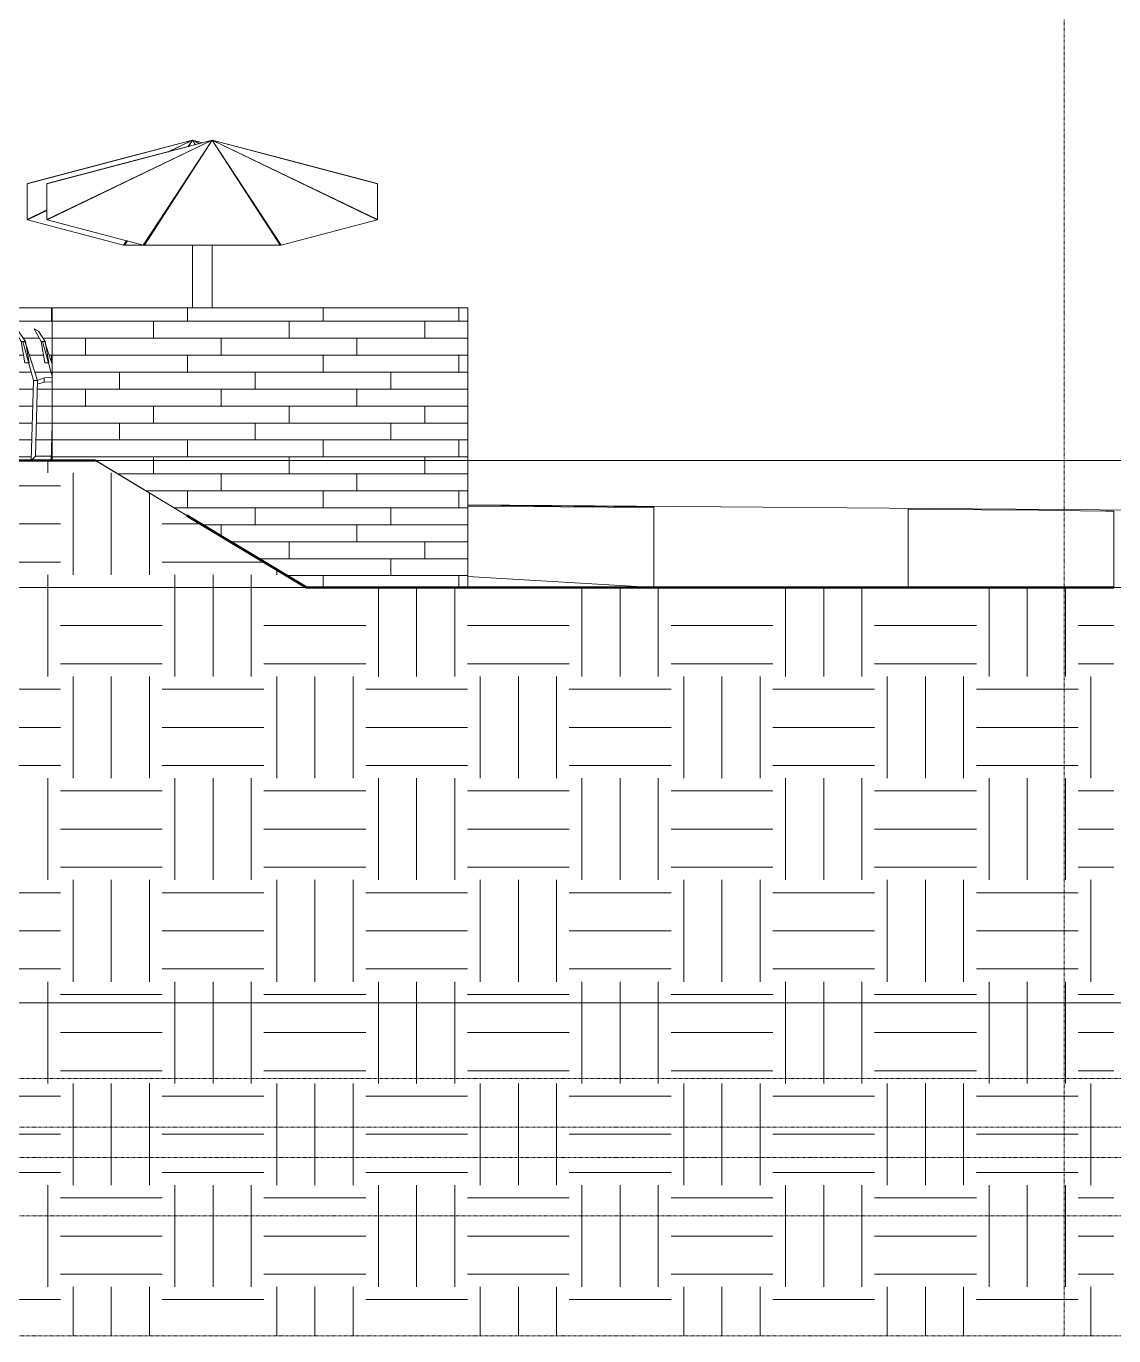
# Model space of a CAD drawing. Header units: inches. Extents: x -4179 to 1631, y -360 to 585.
# Drawn here: x 1144 to 1400.4, y -206.5 to 102.4 of the extents above; entities that cross this region are included whole.
import ezdxf

# ---------------------------------------------------------------- set-up
doc = ezdxf.new("R2010")
doc.units = ezdxf.units.IN
doc.header["$MEASUREMENT"] = 0
doc.linetypes.add('Aligning Line 1_8_', pattern=[0.25, 0.125, -0.125])
doc.linetypes.add('Grid Line 1_2_', pattern=[0.875, 0.5, -0.125, 0.125, -0.125])
for name, color, linetype, lineweight in [('0-5', 10, 'Continuous', 5), ('A-FLOR-LEVL-1', 51, 'Grid Line 1_2_', 9), ('A-WALL', 113, 'Continuous', 13), ('A-WALL-PATT-1', 251, 'Continuous', 9), ('C-TOPO', 7, 'Continuous', 9), ('C-TOPO-1', 250, 'Continuous', 50), ('G-ANNO-SYMB', 111, 'Aligning Line 1_8_', 9), ('G-ANNO-SYMB-1', 254, 'Aligning Line 1_8_', 9), ('G-ANNO-SYMB-2', 147, 'Aligning Line 1_8_', 9), ('G-IMPT', 8, 'Continuous', 9), ('L-SITE', 91, 'Continuous', 9)]:
    doc.layers.add(name, color=color, linetype=linetype, lineweight=lineweight)
pattern_1 = [(0, (0, 0), (24, 24), [24, -24]), (0, (0, 9), (24, 24), [24, -24]), (0, (0, 18), (24, 24), [24, -24]), (90, (3, 21), (-24, 24), [24, -24]), (90, (12, 21), (-24, 24), [24, -24]), (90, (21, 21), (-24, 24), [24, -24])]
pattern_2 = [(0, (1245.955, 0.8), (0, 4), []), (90, (1245.955, 0.8), (-8, 8), [4, -28]), (90, (1261.955, 4.8), (-8, 8), [4, -28])]

# ---------------------------------------------------------------- blocks, each defined once
blk = doc.blocks.new('CTR - 2nd Phase_rvt-2-BUILDING ELEVATION - SOUTH')
at = {"layer": 'A-FLOR-LEVL-1'}
for p, q in [((9609.49, 0), (12558.48, 0)), ((9609.49, -30), (12558.48, -30)), ((9609.49, -128), (12558.48, -128))]:
    blk.add_line(p, q, dxfattribs=at)
at = {"layer": 'G-ANNO-SYMB-1'}
blk.add_line((9706.24, -164.42), (12461.78, -164.42), dxfattribs=at)
blk = doc.blocks.new('CTR  - Topography_rvt-2-BUILDING ELEVATION - SOUTH')
at = {"layer": 'C-TOPO'}
h = blk.add_hatch(dxfattribs=at)
h.set_pattern_fill('FP_70', color=256, style=0, pattern_type=2)
h.set_pattern_definition(pattern_1)
h.paths.add_polyline_path([(12132.54, -206.51), (12266.59, -206.51), (12266.59, -30), (12184.69, -30), (12134.96, 0), (12088.59, 0), (12088.59, -4), (12089.19, -4), (12089.19, -134), (12095.19, -134.01), (12095.19, -146), (12087.19, -146), (12087.19, -206.51), (12117.34, -206.51)], flags=0)
h = blk.add_hatch(dxfattribs=at)
h.set_pattern_fill('FP_70', color=256, style=0, pattern_type=2)
h.set_pattern_definition(pattern_1)
h.paths.add_polyline_path([(12313.24, -206.51), (12326.59, -206.51), (12326.59, -30), (12266.59, -30), (12266.59, -206.51), (12301.64, -206.51)], flags=0)
h = blk.add_hatch(dxfattribs=at)
h.set_pattern_fill('FP_70', color=256, style=0, pattern_type=2)
h.set_pattern_definition(pattern_1)
h.paths.add_polyline_path([(12365.59, -206.51), (12375.07, -206.51), (12375.07, -30), (12326.59, -30), (12326.59, -206.51), (12357.34, -206.51)], flags=0)
for p, q in [((12091.01, 0), (12134.96, 0)), ((12134.96, 0), (12157.91, -13.84)), ((12134.98, 0), (12134.96, 0)), ((12134.98, 0), (12157.91, -13.84)), ((12134.98, 0), (12135.88, -0.54)), ((12405.5, -11.96), (12222.71, -10.5)), ((12238.3, -10.7), (12222.71, -10.56)), ((12238.3, -10.7), (12222.71, -10.56)), ((12266.59, -11.11), (12222.71, -10.77)), ((12238.3, -10.7), (12266.59, -10.95)), ((12266.59, -10.95), (12238.3, -10.7)), ((12266.59, -11.11), (12260.99, -11.07)), ((12266.59, -11.11), (12266.59, -10.95)), ((12266.59, -11.11), (12266.59, -10.95)), ((12266.59, -28.28), (12266.59, -11.11)), ((12266.59, -28.28), (12266.59, -11.11)), ((12326.59, -11.61), (12326.59, -11.49)), ((12343.83, -11.65), (12326.59, -11.49)), ((12326.59, -11.61), (12326.59, -11.49)), ((12343.83, -11.65), (12326.59, -11.49)), ((12326.59, -29.28), (12326.59, -11.61)), ((12326.59, -29.28), (12326.59, -11.61)), ((12357.4, -11.78), (12343.83, -11.65)), ((12357.4, -11.78), (12343.83, -11.65)), ((12367.19, -11.88), (12357.4, -11.78)), ((12357.4, -11.78), (12367.19, -11.88)), ((12373.09, -11.95), (12367.19, -11.88)), ((12367.19, -11.88), (12373.09, -11.95)), ((12373.09, -11.95), (12375.07, -11.98)), ((12373.09, -11.95), (12375.07, -11.98)), ((12375.07, -12.02), (12375.07, -11.98)), ((12375.07, -12.02), (12375.07, -11.98)), ((12375.07, -18.91), (12375.07, -12.02)), ((12375.07, -18.91), (12375.07, -12.02)), ((12157.91, -13.84), (12184.69, -30)), ((12375.07, -18.91), (12375.07, -30)), ((12375.07, -30), (12375.07, -18.91)), ((12222.71, -27.36), (12266.59, -30)), ((12227.45, -30), (12184.69, -30)), ((12227.45, -30), (12266.59, -30)), ((12264.11, -29.85), (12266.59, -29.78)), ((12266.59, -28.37), (12266.59, -28.28)), ((12266.59, -28.37), (12266.59, -28.28)), ((12266.59, -28.44), (12266.59, -28.37)), ((12266.59, -28.44), (12266.59, -28.37)), ((12266.59, -28.44), (12266.59, -29.78)), ((12266.59, -29.78), (12266.59, -28.44)), ((12266.59, -30), (12266.59, -29.78)), ((12266.59, -30), (12266.59, -29.78)), ((12268, -30), (12266.59, -29.78)), ((12301.64, -30), (12266.59, -30)), ((12301.64, -30), (12326.59, -30)), ((12326.59, -29.28), (12326.59, -29.32)), ((12326.59, -29.32), (12326.59, -29.28)), ((12326.59, -29.32), (12326.59, -29.35)), ((12326.59, -29.35), (12326.59, -29.32)), ((12326.59, -30), (12326.59, -29.35)), ((12326.59, -30), (12326.59, -29.35)), ((12357.34, -30), (12326.59, -30)), ((12357.34, -30), (12375.07, -30)), ((12375.07, -30), (12461.78, -30))]:
    blk.add_line(p, q, dxfattribs=at)
at = {"layer": 'C-TOPO-1'}
for p, q in [((12091.01, 0), (12134.96, 0)), ((12156.46, -12.97), (12157.91, -13.84)), ((12157.91, -13.84), (12184.69, -30)), ((12184.69, -30), (12227.45, -30)), ((12227.45, -30), (12266.59, -30)), ((12301.64, -30), (12266.59, -30)), ((12326.59, -30), (12301.64, -30)), ((12357.34, -30), (12326.59, -30)), ((12375.07, -30), (12357.34, -30))]:
    blk.add_line(p, q, dxfattribs=at)
blk = doc.blocks.new('CTR - 1st Phase - Common Walls_rvt-2-BUILDING ELEVATION - SOUTH')
at = {"layer": 'A-FLOR-LEVL-1'}
for p, q in [((9609.49, 0), (12558.48, 0)), ((9609.49, -30), (12558.48, -30)), ((9609.49, -128), (12558.48, -128))]:
    blk.add_line(p, q, dxfattribs=at)
at = {"layer": 'G-ANNO-SYMB-2'}
for p, q in [((12363.34, 526.95), (12363.34, -206.51)), ((9706.24, 0), (12461.78, 0)), ((9706.24, -145.84), (12461.73, -145.84)), ((9706.24, -164.42), (12461.78, -164.42))]:
    blk.add_line(p, q, dxfattribs=at)
blk = doc.blocks.new('CTR - 1st Phase -Stairs _ Elevators_rvt-2-BUILDING ELEVATION - SOUTH')
at = {"layer": 'A-FLOR-LEVL-1'}
for p, q in [((9609.49, 0), (12558.48, 0)), ((9609.49, -30), (12558.48, -30)), ((9609.49, -128), (12558.48, -128))]:
    blk.add_line(p, q, dxfattribs=at)
at = {"layer": 'G-ANNO-SYMB-2'}
blk.add_line((9706.24, -206.49), (12461.73, -206.49), dxfattribs=at)
blk = doc.blocks.new('Outdoor Table01 - 02ZUTB01_dwg-1294291-BUILDING ELEVATION - SOUTH')
at = {"layer": 'G-IMPT'}
for p, q in [((12162.46, 75.5), (12123.46, 56.82)), ((12162.46, 75.5), (12123.46, 65.24)), ((12162.46, 75.5), (12123.57, 65.31)), ((12162.46, 75.5), (12123.57, 56.75)), ((12162.46, 75.5), (12146.2, 71.26)), ((12162.46, 75.5), (12146.2, 50.8)), ((12162.46, 75.5), (12146.46, 50.77)), ((12201.46, 65.24), (12162.46, 75.5)), ((12162.46, 75.5), (12201.46, 56.82)), ((12162.46, 75.5), (12178.46, 50.77)), ((12162.46, 75.5), (12178.73, 71.26)), ((12162.46, 75.5), (12201.36, 65.31)), ((12162.46, 75.5), (12201.36, 56.75)), ((12162.46, 75.5), (12178.73, 50.8)), ((12123.57, 65.31), (12146.2, 71.26)), ((12153.68, 71.29), (12153.73, 71.29)), ((12159.69, 71.29), (12159.74, 71.29)), ((12165.19, 71.29), (12165.24, 71.29)), ((12171.2, 71.29), (12171.25, 71.29)), ((12178.73, 71.26), (12201.36, 65.31)), ((12123.46, 56.82), (12123.46, 65.24)), ((12201.46, 65.24), (12201.46, 56.82)), ((12146.2, 50.8), (12123.57, 56.75)), ((12201.36, 56.75), (12178.73, 50.8)), ((12178.46, 50.77), (12146.46, 50.77)), ((12162.46, 49.5), (12162.46, 50.77)), ((12162.46, 49.5), (12162.46, 50.77)), ((12162.46, 36), (12162.46, 49.5)), ((12162.46, 36), (12162.46, 49.5)), ((12121.48, 30.5), (12120.48, 31)), ((12120.48, 31), (12122.09, 28)), ((12121.48, 30.5), (12123.09, 28)), ((12122.09, 28), (12122.96, 23)), ((12122.09, 28), (12122.46, 28)), ((12124.69, 19.84), (12122.46, 28)), ((12122.96, 28), (12122.46, 28)), ((12123.22, 27.21), (12122.96, 28)), ((12122.96, 28), (12123.09, 28)), ((12123.09, 28), (12123.96, 23)), ((12124.69, 22.73), (12123.24, 27.15)), ((12122.96, 23), (12123.83, 23)), ((12123.9, 23), (12123.96, 23)), ((12124.46, 0), (12124.69, 8.48)), ((12124.69, 0.23), (12124.46, 0))]:
    blk.add_line(p, q, dxfattribs=at)
blk = doc.blocks.new('Outdoor Table01 - Outdoor Table01-1294297-BUILDING ELEVATION - SOUTH')
blk.add_blockref('Outdoor Table01 - 02ZUTB01_dwg-1294291-BUILDING ELEVATION - SOUTH', (0, 0))
blk = doc.blocks.new('Outdoor Table01 - 02ZUTB01_dwg-V34-BUILDING ELEVATION - SOUTH')
at = {"layer": 'G-IMPT'}
for p, q in [((12157.79, 75.5), (12118.79, 65.24)), ((12157.79, 75.5), (12118.9, 65.31)), ((12157.79, 75.5), (12141.53, 71.26)), ((12157.79, 75.5), (12152.21, 72.83)), ((12157.79, 75.5), (12152.29, 72.85)), ((12157.79, 75.5), (12156.82, 74.03)), ((12157.79, 75.5), (12156.84, 74.03)), ((12160.13, 74.88), (12157.79, 75.5)), ((12157.79, 75.5), (12159.45, 74.71)), ((12157.79, 75.5), (12158.47, 74.45)), ((12157.79, 75.5), (12160.14, 74.89)), ((12157.79, 75.5), (12160.13, 74.89)), ((12157.79, 75.5), (12159.44, 74.7)), ((12157.79, 75.5), (12158.48, 74.45)), ((12118.9, 65.31), (12141.53, 71.26)), ((12152.14, 72.79), (12152.09, 72.77)), ((12152.22, 72.82), (12152.17, 72.79)), ((12118.79, 56.82), (12118.79, 65.24)), ((12123.46, 59.06), (12118.79, 56.82)), ((12123.46, 58.95), (12118.9, 56.75)), ((12196.79, 59.06), (12196.79, 58.95)), ((12141.53, 50.8), (12118.9, 56.75)), ((12142.22, 51.84), (12141.53, 50.8)), ((12142.45, 51.78), (12141.79, 50.77)), ((12146.46, 50.77), (12141.79, 50.77)), ((12157.79, 49.5), (12157.79, 50.77)), ((12157.79, 49.5), (12157.79, 50.77)), ((12157.79, 36), (12157.79, 49.5)), ((12157.79, 36), (12157.79, 49.5)), ((12178.04, 51.84), (12177.81, 51.78)), ((12116.8, 30.5), (12115.8, 31)), ((12115.8, 31), (12117.42, 28)), ((12116.8, 30.5), (12118.42, 28)), ((12117.42, 28), (12118.29, 23)), ((12117.42, 28), (12117.79, 28)), ((12120.29, 18.83), (12117.79, 28)), ((12118.29, 28), (12117.79, 28)), ((12118.55, 27.21), (12118.29, 28)), ((12118.29, 28), (12118.42, 28)), ((12118.42, 28), (12119.29, 23)), ((12121.29, 18.83), (12118.57, 27.15)), ((12118.29, 23), (12119.15, 23)), ((12119.23, 23), (12119.29, 23)), ((12119.79, 0), (12120.29, 18.83)), ((12120.29, 18.83), (12121.29, 18.83)), ((12120.79, 1), (12121.29, 18.83)), ((12122.79, 19.48), (12121.29, 18.83)), ((12124.69, 19.56), (12122.79, 19.48)), ((12122.79, 18.48), (12122.79, 19.48)), ((12122.79, 18.48), (12124.69, 18.56)), ((12121.27, 17.98), (12122.79, 18.48)), ((12120.79, 1), (12119.79, 0)), ((12124.49, 1), (12120.79, 1))]:
    blk.add_line(p, q, dxfattribs=at)
blk = doc.blocks.new('Outdoor Table01 - Outdoor Table01-V35-BUILDING ELEVATION - SOUTH')
blk.add_blockref('Outdoor Table01 - 02ZUTB01_dwg-V34-BUILDING ELEVATION - SOUTH', (0, 0))

msp = doc.modelspace()

# ---------------------------------------------------------------- hatches: boundary and pattern name
at = {"layer": 'A-WALL-PATT-1'}
h = msp.add_hatch(dxfattribs=at)
h.set_pattern_fill('FP_75', color=256, style=0, pattern_type=2)
h.set_pattern_definition(pattern_2)
h.paths.add_polyline_path([(1135.9549, 0), (1145.1552, 0), (1145.6552, 18.8295), (1144.5183, 23), (1143.6552, 23), (1142.7853, 28), (1141.1696, 31), (1142.1696, 30.5), (1143.7853, 28), (1143.933, 27.1508), (1146.6552, 18.8295), (1148.1552, 19.4798), (1150.0553, 19.5558), (1150.0553, 19.8379), (1149.1933, 23), (1148.3302, 23), (1147.4603, 28), (1145.8446, 31), (1146.8446, 30.5), (1148.4603, 28), (1148.608, 27.1508), (1150.0553, 22.7266), (1150.0553, 36), (1114.5552, 36), (1114.5552, 1), (1114.0552, 1), (1114.0552, 0), (1116.3725, 0)], flags=0)
h.paths.add_polyline_path([(1149.8302, 1), (1149.8568, 1), (1150.0553, 8.4777), (1150.0553, 18.5558), (1148.1552, 18.4798), (1146.6315, 17.9844), (1146.1552, 1), (1147.8855, 1)], flags=0)
h = msp.add_hatch(dxfattribs=at)
h.set_pattern_fill('FP_75', color=256, style=0, pattern_type=2)
h.set_pattern_definition(pattern_2)
h.paths.add_polyline_path([(1243.8302, -30), (1243.8302, 36), (1150.0553, 36), (1150.0555, 0), (1160.3417, 0), (1210.0555, -30), (1228.814, -30)], flags=0)
h = msp.add_hatch(dxfattribs=at)
h.set_pattern_fill('FP_75', color=256, style=0, pattern_type=2)
h.set_pattern_definition(pattern_2)
h.paths.add_polyline_path([(1245.9142, -30), (1248.0802, -30), (1248.0802, 36), (1243.8302, 36), (1243.8302, -30)], flags=0)

# ---------------------------------------------------------------- linework, layer by layer
at = {"layer": 'A-FLOR-LEVL-1'}
for p, q in [((-1364.3938, 0), (1583.0971, 0)), ((-1364.3938, -30), (1583.0971, -30)), ((-1364.3938, -128), (1583.0971, -128))]:
    msp.add_line(p, q, dxfattribs=at)
at = {"layer": 'A-WALL'}
for p, q in [((1248.0802, 36), (1114.5552, 36)), ((1150.0553, 36), (1150.0553, 0)), ((1248.0802, 36), (1248.0802, -30))]:
    msp.add_line(p, q, dxfattribs=at)
at = {"layer": 'G-ANNO-SYMB'}
for p, q in [((-1268.3977, 0), (1487.1463, 0)), ((-1268.3938, -157.3105), (1487.1463, -157.3105)), ((-1268.3977, -178.2392), (1487.1463, -178.2392))]:
    msp.add_line(p, q, dxfattribs=at)

# ---------------------------------------------------------------- block references
at = {"layer": '0-5'}
for name in ['CTR - 2nd Phase_rvt-2-BUILDING ELEVATION - SOUTH', 'CTR - 1st Phase - Common Walls_rvt-2-BUILDING ELEVATION - SOUTH', 'CTR - 1st Phase -Stairs _ Elevators_rvt-2-BUILDING ELEVATION - SOUTH', 'CTR  - Topography_rvt-2-BUILDING ELEVATION - SOUTH']:
    msp.add_blockref(name, (-10974.6342, 0), dxfattribs=at)
at = {"layer": 'L-SITE'}
for name in ['Outdoor Table01 - Outdoor Table01-V35-BUILDING ELEVATION - SOUTH', 'Outdoor Table01 - Outdoor Table01-1294297-BUILDING ELEVATION - SOUTH']:
    msp.add_blockref(name, (-10974.6342, 0), dxfattribs=at)

doc.saveas('drawing.dxf')
